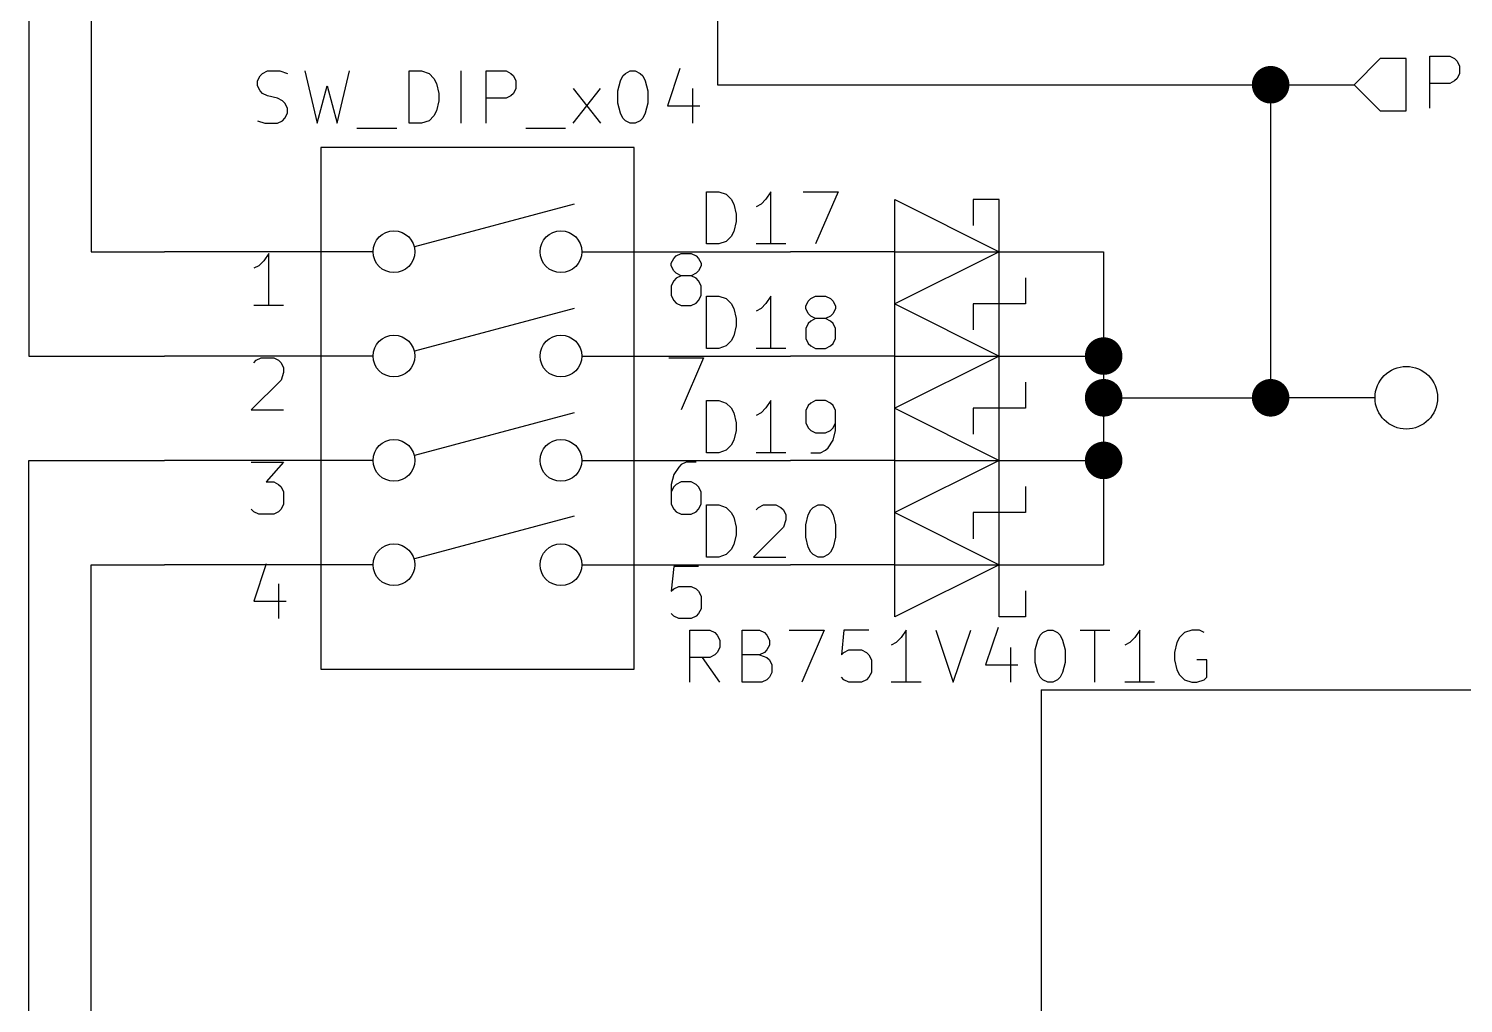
# Model space of a CAD drawing. Extents: x 0.4 to 16.1, y -11.3 to -0.4.
# Drawn here: x 13.16 to 14.535, y -3.19 to -2.256 of the extents above; entities that cross this region are included whole.
import ezdxf

# ---------------------------------------------------------------- set-up
doc = ezdxf.new("R2010")
doc.units = 0
doc.header["$MEASUREMENT"] = 0
doc.linetypes.add('DASHED', pattern=[0.75, 0.5, -0.25])
for name, color, linetype in [('BLUE3', 171, 'CONTINUOUS'), ('BROWN2', 54, 'CONTINUOUS'), ('CYAN2', 4, 'CONTINUOUS'), ('GREEN2', 3, 'CONTINUOUS'), ('LYELLOW', 51, 'CONTINUOUS'), ('RED2', 1, 'CONTINUOUS')]:
    doc.layers.add(name, color=color, linetype=linetype)

msp = doc.modelspace()

# ---------------------------------------------------------------- linework, layer by layer
at = {"layer": 'BLUE3', "linetype": 'DASHED'}
for q in [(14.13, -4.06), (14.95, -2.89)]:
    msp.add_line((14.13, -2.89), q, dxfattribs=at)
at = {"layer": 'BROWN2', "linetype": 'CONTINUOUS'}
for p, q in [((14.455, -2.285), (14.43, -2.31)), ((14.48, -2.285), (14.455, -2.285)), ((14.48, -2.335), (14.48, -2.285)), ((14.5025, -2.33262), (14.5025, -2.28262)), ((14.5025, -2.28262), (14.5216, -2.28262)), ((14.5216, -2.28262), (14.5263, -2.285)), ((14.5263, -2.285), (14.5287, -2.28738)), ((14.5287, -2.28738), (14.5311, -2.29214)), ((14.5311, -2.29214), (14.5311, -2.29928)), ((14.5216, -2.30881), (14.5025, -2.30881)), ((14.5263, -2.30643), (14.5216, -2.30881)), ((14.5287, -2.30405), (14.5263, -2.30643)), ((14.5311, -2.29928), (14.5287, -2.30405)), ((14.43, -2.31), (14.455, -2.335)), ((14.455, -2.335), (14.48, -2.335))]:
    msp.add_line(p, q, dxfattribs=at)
at = {"layer": 'CYAN2', "linetype": 'CONTINUOUS'}
for p, q in [((13.784, -2.29445), (13.7721, -2.33016)), ((13.3793, -2.30635), (13.3817, -2.30159)), ((13.3793, -2.31111), (13.3793, -2.30635)), ((13.3817, -2.30159), (13.384, -2.29921)), ((13.384, -2.29921), (13.3888, -2.29683)), ((13.3888, -2.29683), (13.4007, -2.29683)), ((13.4007, -2.29683), (13.4079, -2.29921)), ((13.4245, -2.29683), (13.4364, -2.34683)), ((13.4555, -2.34683), (13.4674, -2.29683)), ((13.5245, -2.34683), (13.5245, -2.29683)), ((13.5245, -2.29683), (13.5364, -2.29683)), ((13.5364, -2.29683), (13.5436, -2.29921)), ((13.5436, -2.29921), (13.5483, -2.30397)), ((13.5483, -2.30397), (13.5507, -2.30874)), ((13.5507, -2.30874), (13.5531, -2.31826)), ((13.5745, -2.34683), (13.5745, -2.29683)), ((13.5983, -2.34683), (13.5983, -2.29683)), ((13.5983, -2.29683), (13.6174, -2.29683)), ((13.6174, -2.29683), (13.6221, -2.29921)), ((13.6221, -2.29921), (13.6245, -2.30159)), ((13.6245, -2.30159), (13.6269, -2.30635)), ((13.6269, -2.30635), (13.6269, -2.3135)), ((13.7245, -2.31588), (13.7269, -2.30635)), ((13.7269, -2.30635), (13.7293, -2.30159)), ((13.7293, -2.30159), (13.7317, -2.29921)), ((13.7317, -2.29921), (13.7364, -2.29683)), ((13.7364, -2.29683), (13.7412, -2.29683)), ((13.7412, -2.29683), (13.7459, -2.29921)), ((13.7459, -2.29921), (13.7483, -2.30159)), ((13.7483, -2.30159), (13.7507, -2.30635)), ((13.7507, -2.30635), (13.7531, -2.31588)), ((13.3817, -2.31588), (13.3793, -2.31111)), ((13.384, -2.31826), (13.3817, -2.31588)), ((13.3888, -2.32064), (13.384, -2.31826)), ((13.3983, -2.32302), (13.3888, -2.32064)), ((13.4031, -2.3254), (13.3983, -2.32302)), ((13.4364, -2.34683), (13.4459, -2.31111)), ((13.4459, -2.31111), (13.4555, -2.34683)), ((13.5531, -2.31826), (13.5531, -2.3254)), ((13.6174, -2.32302), (13.5983, -2.32302)), ((13.6221, -2.32064), (13.6174, -2.32302)), ((13.6245, -2.31826), (13.6221, -2.32064)), ((13.6269, -2.3135), (13.6245, -2.31826)), ((13.6817, -2.34683), (13.7079, -2.3135)), ((13.6817, -2.3135), (13.7079, -2.34683)), ((13.7245, -2.32778), (13.7245, -2.31588)), ((13.7531, -2.31588), (13.7531, -2.32778)), ((13.7959, -2.3135), (13.7959, -2.34683)), ((13.4055, -2.32778), (13.4031, -2.3254)), ((13.4079, -2.33254), (13.4055, -2.32778)), ((13.4079, -2.33731), (13.4079, -2.33254)), ((13.5507, -2.33493), (13.5483, -2.33969)), ((13.5531, -2.3254), (13.5507, -2.33493)), ((13.7269, -2.33731), (13.7245, -2.32778)), ((13.7531, -2.32778), (13.7507, -2.33731)), ((13.7721, -2.33016), (13.8031, -2.33016)), ((13.3793, -2.34445), (13.3864, -2.34683)), ((13.3864, -2.34683), (13.3983, -2.34683)), ((13.3983, -2.34683), (13.4031, -2.34445)), ((13.4031, -2.34445), (13.4055, -2.34207)), ((13.4055, -2.34207), (13.4079, -2.33731)), ((13.5364, -2.34683), (13.5245, -2.34683)), ((13.5436, -2.34445), (13.5364, -2.34683)), ((13.5483, -2.33969), (13.5436, -2.34445)), ((13.7293, -2.34207), (13.7269, -2.33731)), ((13.7317, -2.34445), (13.7293, -2.34207)), ((13.7364, -2.34683), (13.7317, -2.34445)), ((13.7412, -2.34683), (13.7364, -2.34683)), ((13.7459, -2.34445), (13.7412, -2.34683)), ((13.7483, -2.34207), (13.7459, -2.34445)), ((13.7507, -2.33731), (13.7483, -2.34207)), ((13.4745, -2.35159), (13.5126, -2.35159)), ((13.6364, -2.35159), (13.6745, -2.35159)), ((13.8093, -2.46262), (13.8093, -2.41262)), ((13.8093, -2.41262), (13.8212, -2.41262)), ((13.8212, -2.41262), (13.8283, -2.415)), ((13.8283, -2.415), (13.8331, -2.41976)), ((13.8712, -2.41262), (13.8664, -2.41976)), ((13.8712, -2.46262), (13.8712, -2.41262)), ((13.9021, -2.41262), (13.9355, -2.41262)), ((13.9355, -2.41262), (13.914, -2.46262)), ((13.8331, -2.41976), (13.8355, -2.42452)), ((13.8355, -2.42452), (13.8379, -2.43405)), ((13.8617, -2.42452), (13.8569, -2.4269)), ((13.8664, -2.41976), (13.8617, -2.42452)), ((13.8379, -2.44119), (13.8355, -2.45071)), ((13.8379, -2.43405), (13.8379, -2.44119)), ((13.8283, -2.46024), (13.8212, -2.46262)), ((13.8331, -2.45547), (13.8283, -2.46024)), ((13.8355, -2.45071), (13.8331, -2.45547)), ((13.8212, -2.46262), (13.8093, -2.46262)), ((13.8855, -2.46262), (13.8569, -2.46262)), ((13.8093, -2.56262), (13.8093, -2.51262)), ((13.8093, -2.51262), (13.8212, -2.51262)), ((13.8212, -2.51262), (13.8283, -2.515)), ((13.8283, -2.515), (13.8331, -2.51976)), ((13.8712, -2.51262), (13.8664, -2.51976)), ((13.8712, -2.56262), (13.8712, -2.51262)), ((13.9069, -2.51738), (13.9093, -2.515)), ((13.9093, -2.515), (13.914, -2.51262)), ((13.914, -2.51262), (13.9236, -2.51262)), ((13.9236, -2.51262), (13.9283, -2.515)), ((13.9283, -2.515), (13.9307, -2.51738)), ((13.8331, -2.51976), (13.8355, -2.52452)), ((13.8355, -2.52452), (13.8379, -2.53405)), ((13.8617, -2.52452), (13.8569, -2.5269)), ((13.8664, -2.51976), (13.8617, -2.52452)), ((13.9045, -2.52214), (13.9069, -2.51738)), ((13.9045, -2.52452), (13.9045, -2.52214)), ((13.9069, -2.52928), (13.9045, -2.52452)), ((13.9307, -2.51738), (13.9331, -2.52214)), ((13.9331, -2.52452), (13.9307, -2.52928)), ((13.9331, -2.52214), (13.9331, -2.52452)), ((13.8379, -2.54119), (13.8355, -2.55071)), ((13.8379, -2.53405), (13.8379, -2.54119)), ((13.9069, -2.53881), (13.9045, -2.54357)), ((13.9093, -2.53167), (13.9069, -2.52928)), ((13.9093, -2.53643), (13.9069, -2.53881)), ((13.914, -2.53405), (13.9093, -2.53167)), ((13.914, -2.53405), (13.9093, -2.53643)), ((13.9236, -2.53405), (13.914, -2.53405)), ((13.9283, -2.53167), (13.9236, -2.53405)), ((13.9283, -2.53643), (13.9236, -2.53405)), ((13.9307, -2.52928), (13.9283, -2.53167)), ((13.9307, -2.53881), (13.9283, -2.53643)), ((13.9331, -2.54357), (13.9307, -2.53881)), ((13.8331, -2.55547), (13.8283, -2.56024)), ((13.8355, -2.55071), (13.8331, -2.55547)), ((13.9045, -2.54357), (13.9045, -2.55309)), ((13.9045, -2.55309), (13.9069, -2.55785)), ((13.9307, -2.55785), (13.9331, -2.55309)), ((13.9331, -2.55309), (13.9331, -2.54357)), ((13.8212, -2.56262), (13.8093, -2.56262)), ((13.8283, -2.56024), (13.8212, -2.56262)), ((13.8855, -2.56262), (13.8569, -2.56262)), ((13.9069, -2.55785), (13.9093, -2.56024)), ((13.9093, -2.56024), (13.914, -2.56262)), ((13.914, -2.56262), (13.9236, -2.56262)), ((13.9236, -2.56262), (13.9283, -2.56024)), ((13.9283, -2.56024), (13.9307, -2.55785)), ((13.8093, -2.66262), (13.8093, -2.61262)), ((13.8093, -2.61262), (13.8212, -2.61262)), ((13.8212, -2.61262), (13.8283, -2.615)), ((13.8283, -2.615), (13.8331, -2.61976)), ((13.8331, -2.61976), (13.8355, -2.62452)), ((13.8355, -2.62452), (13.8379, -2.63405)), ((13.8617, -2.62452), (13.8569, -2.6269)), ((13.8664, -2.61976), (13.8617, -2.62452)), ((13.8712, -2.61262), (13.8664, -2.61976)), ((13.8712, -2.66262), (13.8712, -2.61262)), ((13.9069, -2.61738), (13.9045, -2.62214)), ((13.9045, -2.62214), (13.9045, -2.63405)), ((13.9093, -2.615), (13.9069, -2.61738)), ((13.914, -2.61262), (13.9093, -2.615)), ((13.9236, -2.61262), (13.914, -2.61262)), ((13.9283, -2.615), (13.9236, -2.61262)), ((13.9307, -2.61738), (13.9283, -2.615)), ((13.9331, -2.62214), (13.9307, -2.61738)), ((13.9331, -2.64119), (13.9331, -2.62214)), ((13.8379, -2.63405), (13.8379, -2.64119)), ((13.9045, -2.63405), (13.9069, -2.63881)), ((13.9069, -2.63881), (13.9093, -2.64119)), ((13.9283, -2.64119), (13.9307, -2.63881)), ((13.9307, -2.63881), (13.9331, -2.63405)), ((13.8355, -2.65071), (13.8331, -2.65547)), ((13.8379, -2.64119), (13.8355, -2.65071)), ((13.9093, -2.64119), (13.914, -2.64357)), ((13.914, -2.64357), (13.9236, -2.64357)), ((13.9236, -2.64357), (13.9283, -2.64119)), ((13.9259, -2.65785), (13.9307, -2.65071)), ((13.9307, -2.65071), (13.9331, -2.64119)), ((13.8212, -2.66262), (13.8093, -2.66262)), ((13.8283, -2.66024), (13.8212, -2.66262)), ((13.8331, -2.65547), (13.8283, -2.66024)), ((13.8855, -2.66262), (13.8569, -2.66262)), ((13.9093, -2.66262), (13.9188, -2.66262)), ((13.9188, -2.66262), (13.9236, -2.66024)), ((13.9236, -2.66024), (13.9259, -2.65785)), ((13.8093, -2.76262), (13.8093, -2.71262)), ((13.8093, -2.71262), (13.8212, -2.71262)), ((13.8212, -2.71262), (13.8283, -2.715)), ((13.8283, -2.715), (13.8331, -2.71976)), ((13.8331, -2.71976), (13.8355, -2.72452)), ((13.8569, -2.71738), (13.8593, -2.715)), ((13.8593, -2.715), (13.864, -2.71262)), ((13.864, -2.71262), (13.8759, -2.71262)), ((13.8759, -2.71262), (13.8807, -2.715)), ((13.8807, -2.715), (13.8831, -2.71738)), ((13.8831, -2.71738), (13.8855, -2.72214)), ((13.9069, -2.72214), (13.9093, -2.71738)), ((13.9093, -2.71738), (13.9117, -2.715)), ((13.9117, -2.715), (13.9164, -2.71262)), ((13.9164, -2.71262), (13.9212, -2.71262)), ((13.9212, -2.71262), (13.9259, -2.715)), ((13.9259, -2.715), (13.9283, -2.71738)), ((13.9283, -2.71738), (13.9307, -2.72214)), ((13.8355, -2.72452), (13.8379, -2.73405)), ((13.8379, -2.73405), (13.8379, -2.74119)), ((13.8831, -2.73405), (13.8545, -2.76262)), ((13.8855, -2.7269), (13.8831, -2.73405)), ((13.8855, -2.72214), (13.8855, -2.7269)), ((13.9045, -2.73167), (13.9069, -2.72214)), ((13.9045, -2.74357), (13.9045, -2.73167)), ((13.9307, -2.72214), (13.9331, -2.73167)), ((13.9331, -2.73167), (13.9331, -2.74357)), ((13.8379, -2.74119), (13.8355, -2.75071)), ((13.9069, -2.75309), (13.9045, -2.74357)), ((13.9331, -2.74357), (13.9307, -2.75309)), ((13.8212, -2.76262), (13.8093, -2.76262)), ((13.8283, -2.76024), (13.8212, -2.76262)), ((13.8331, -2.75547), (13.8283, -2.76024)), ((13.8355, -2.75071), (13.8331, -2.75547)), ((13.8545, -2.76262), (13.8855, -2.76262)), ((13.9093, -2.75785), (13.9069, -2.75309)), ((13.9117, -2.76024), (13.9093, -2.75785)), ((13.9164, -2.76262), (13.9117, -2.76024)), ((13.9212, -2.76262), (13.9164, -2.76262)), ((13.9259, -2.76024), (13.9212, -2.76262)), ((13.9283, -2.75785), (13.9259, -2.76024)), ((13.9307, -2.75309), (13.9283, -2.75785)), ((14.0888, -2.83024), (14.0769, -2.86595)), ((13.7936, -2.88262), (13.7936, -2.83262)), ((13.7936, -2.83262), (13.8126, -2.83262)), ((13.8126, -2.83262), (13.8174, -2.835)), ((13.8174, -2.835), (13.8198, -2.83738)), ((13.8198, -2.83738), (13.8221, -2.84214)), ((13.8221, -2.84214), (13.8221, -2.84928)), ((13.8436, -2.88262), (13.8436, -2.83262)), ((13.8436, -2.83262), (13.8602, -2.83262)), ((13.8602, -2.83262), (13.865, -2.835)), ((13.865, -2.835), (13.8674, -2.83738)), ((13.8674, -2.83738), (13.8698, -2.84214)), ((13.8698, -2.84214), (13.8698, -2.8469)), ((13.8888, -2.83262), (13.9221, -2.83262)), ((13.9221, -2.83262), (13.9007, -2.88262)), ((13.9412, -2.83262), (13.9388, -2.85643)), ((13.965, -2.83262), (13.9412, -2.83262)), ((13.9912, -2.84452), (13.9864, -2.8469)), ((13.9959, -2.83976), (13.9912, -2.84452)), ((14.0007, -2.83262), (13.9959, -2.83976)), ((14.0007, -2.88262), (14.0007, -2.83262)), ((14.0293, -2.83262), (14.0459, -2.88262)), ((14.0459, -2.88262), (14.0626, -2.83262)), ((14.1245, -2.85167), (14.1269, -2.84214)), ((14.1269, -2.84214), (14.1293, -2.83738)), ((14.1293, -2.83738), (14.1317, -2.835)), ((14.1317, -2.835), (14.1364, -2.83262)), ((14.1364, -2.83262), (14.1412, -2.83262)), ((14.1412, -2.83262), (14.1459, -2.835)), ((14.1459, -2.835), (14.1483, -2.83738)), ((14.1483, -2.83738), (14.1507, -2.84214)), ((14.1507, -2.84214), (14.1531, -2.85167)), ((14.1674, -2.83262), (14.1959, -2.83262)), ((14.1817, -2.88262), (14.1817, -2.83262)), ((14.215, -2.84452), (14.2102, -2.8469)), ((14.2198, -2.83976), (14.215, -2.84452)), ((14.2245, -2.83262), (14.2198, -2.83976)), ((14.2245, -2.88262), (14.2245, -2.83262)), ((14.2602, -2.84452), (14.2579, -2.85405)), ((14.2626, -2.83976), (14.2602, -2.84452)), ((14.2674, -2.835), (14.2626, -2.83976)), ((14.2745, -2.83262), (14.2674, -2.835)), ((14.2817, -2.83262), (14.2745, -2.83262)), ((14.2864, -2.835), (14.2817, -2.83262)), ((13.8126, -2.85881), (13.7936, -2.85881)), ((13.8221, -2.88262), (13.8055, -2.85881)), ((13.8174, -2.85643), (13.8126, -2.85881)), ((13.8198, -2.85405), (13.8174, -2.85643)), ((13.8221, -2.84928), (13.8198, -2.85405)), ((13.8602, -2.85643), (13.8436, -2.85643)), ((13.865, -2.85405), (13.8602, -2.85643)), ((13.8602, -2.85643), (13.8674, -2.85881)), ((13.8674, -2.85167), (13.865, -2.85405)), ((13.8698, -2.8469), (13.8674, -2.85167)), ((13.8674, -2.85881), (13.8698, -2.86119)), ((13.9388, -2.85643), (13.9412, -2.85405)), ((13.9412, -2.85405), (13.9459, -2.85167)), ((13.9459, -2.85167), (13.9579, -2.85167)), ((13.9579, -2.85167), (13.9626, -2.85405)), ((13.9626, -2.85405), (13.965, -2.85643)), ((13.965, -2.85643), (13.9674, -2.86119)), ((14.1007, -2.84928), (14.1007, -2.88262)), ((14.1245, -2.86357), (14.1245, -2.85167)), ((14.1531, -2.85167), (14.1531, -2.86357)), ((14.2579, -2.85405), (14.2579, -2.86119)), ((13.8698, -2.86119), (13.8721, -2.86595)), ((13.8721, -2.86595), (13.8721, -2.87309)), ((13.9674, -2.86119), (13.9674, -2.87309)), ((14.0769, -2.86595), (14.1079, -2.86595)), ((14.1269, -2.87309), (14.1245, -2.86357)), ((14.1531, -2.86357), (14.1507, -2.87309)), ((14.2579, -2.86119), (14.2602, -2.87071)), ((14.2602, -2.87071), (14.2626, -2.87547)), ((14.2888, -2.86119), (14.2793, -2.86119)), ((14.2888, -2.87785), (14.2888, -2.86119)), ((13.8626, -2.88262), (13.8436, -2.88262)), ((13.8674, -2.88024), (13.8626, -2.88262)), ((13.8698, -2.87785), (13.8674, -2.88024)), ((13.8721, -2.87309), (13.8698, -2.87785)), ((13.9412, -2.88024), (13.9388, -2.87785)), ((13.9459, -2.88262), (13.9412, -2.88024)), ((13.9579, -2.88262), (13.9459, -2.88262)), ((13.9626, -2.88024), (13.9579, -2.88262)), ((13.965, -2.87785), (13.9626, -2.88024)), ((13.9674, -2.87309), (13.965, -2.87785)), ((14.015, -2.88262), (13.9864, -2.88262)), ((14.1293, -2.87785), (14.1269, -2.87309)), ((14.1317, -2.88024), (14.1293, -2.87785)), ((14.1364, -2.88262), (14.1317, -2.88024)), ((14.1412, -2.88262), (14.1364, -2.88262)), ((14.1459, -2.88024), (14.1412, -2.88262)), ((14.1483, -2.87785), (14.1459, -2.88024)), ((14.1507, -2.87309), (14.1483, -2.87785)), ((14.2388, -2.88262), (14.2102, -2.88262)), ((14.2626, -2.87547), (14.2674, -2.88024)), ((14.2674, -2.88024), (14.2745, -2.88262)), ((14.2745, -2.88262), (14.2793, -2.88262)), ((14.2793, -2.88262), (14.2864, -2.88024)), ((14.2864, -2.88024), (14.2888, -2.87785))]:
    msp.add_line(p, q, dxfattribs=at)
at = {"layer": 'GREEN2', "linetype": 'CONTINUOUS'}
for p, q in [((13.22, -1.69), (13.22, -2.47)), ((13.16, -1.89), (13.16, -2.57)), ((13.82, -2.19), (13.82, -2.31)), ((13.82, -2.31), (14.35, -2.31)), ((14.35, -2.31), (14.35, -2.61)), ((14.35, -2.31), (14.43, -2.31)), ((13.22, -2.47), (13.29, -2.47)), ((14.19, -2.47), (14.19, -2.57)), ((13.16, -2.57), (13.29, -2.57)), ((14.19, -2.57), (14.19, -2.61)), ((14.19, -2.61), (14.35, -2.61)), ((14.19, -2.61), (14.19, -2.67)), ((13.16, -3.49), (13.16, -2.67)), ((13.16, -2.67), (13.29, -2.67)), ((14.19, -2.67), (14.19, -2.77)), ((13.22, -2.77), (13.29, -2.77)), ((13.22, -3.69), (13.22, -2.77))]:
    msp.add_line(p, q, dxfattribs=at)
at = {"layer": 'GREEN2', "const_width": 0.018}
for points in [[(14.341, -2.31, 1), (14.359, -2.31, 1)], [(14.181, -2.57, 1), (14.199, -2.57, 1)], [(14.181, -2.61, 1), (14.199, -2.61, 1)], [(14.341, -2.61, 1), (14.359, -2.61, 1)], [(14.181, -2.67, 1), (14.199, -2.67, 1)]]:
    msp.add_lwpolyline(points, format="xyb", close=True, dxfattribs=at)
at = {"layer": 'LYELLOW', "linetype": 'CONTINUOUS'}
for p, q in [((13.44, -2.37), (13.44, -2.87)), ((13.74, -2.37), (13.44, -2.37)), ((13.74, -2.87), (13.74, -2.37)), ((13.44, -2.87), (13.74, -2.87))]:
    msp.add_line(p, q, dxfattribs=at)
at = {"layer": 'RED2', "linetype": 'CONTINUOUS'}
for p, q in [((13.44, -2.37), (13.44, -2.87)), ((13.74, -2.37), (13.44, -2.37)), ((13.44, -2.37), (13.44, -2.87)), ((13.74, -2.37), (13.44, -2.37)), ((13.74, -2.87), (13.74, -2.37)), ((13.74, -2.87), (13.74, -2.37)), ((13.53, -2.465), (13.683, -2.424)), ((13.99, -2.52), (13.99, -2.42)), ((13.99, -2.42), (14.09, -2.47)), ((14.09, -2.42), (14.065, -2.42)), ((14.065, -2.42), (14.065, -2.445)), ((14.09, -2.52), (14.09, -2.42)), ((13.49, -2.47), (13.29, -2.47)), ((13.39, -2.47162), (13.3852, -2.47876)), ((13.39, -2.52162), (13.39, -2.47162)), ((13.69, -2.47), (13.89, -2.47)), ((13.7781, -2.47638), (13.7805, -2.474)), ((13.7805, -2.474), (13.7852, -2.47162)), ((13.7852, -2.47162), (13.7948, -2.47162)), ((13.7948, -2.47162), (13.7995, -2.474)), ((13.7995, -2.474), (13.8019, -2.47638)), ((13.99, -2.47), (13.89, -2.47)), ((13.99, -2.47), (14.09, -2.47)), ((14.09, -2.47), (13.99, -2.52)), ((14.09, -2.47), (14.19, -2.47)), ((13.3805, -2.48352), (13.3757, -2.4859)), ((13.3852, -2.47876), (13.3805, -2.48352)), ((13.7757, -2.48114), (13.7781, -2.47638)), ((13.7757, -2.48352), (13.7757, -2.48114)), ((13.7781, -2.48828), (13.7757, -2.48352)), ((13.8019, -2.47638), (13.8043, -2.48114)), ((13.8043, -2.48352), (13.8019, -2.48828)), ((13.8043, -2.48114), (13.8043, -2.48352)), ((13.7781, -2.49781), (13.7757, -2.50257)), ((13.7805, -2.49067), (13.7781, -2.48828)), ((13.7805, -2.49543), (13.7781, -2.49781)), ((13.7852, -2.49305), (13.7805, -2.49067)), ((13.7852, -2.49305), (13.7805, -2.49543)), ((13.7948, -2.49305), (13.7852, -2.49305)), ((13.7995, -2.49067), (13.7948, -2.49305)), ((13.7995, -2.49543), (13.7948, -2.49305)), ((13.8019, -2.48828), (13.7995, -2.49067)), ((13.8019, -2.49781), (13.7995, -2.49543)), ((13.8043, -2.50257), (13.8019, -2.49781)), ((14.115, -2.495), (14.115, -2.52)), ((13.7757, -2.50257), (13.7757, -2.51209)), ((13.7757, -2.51209), (13.7781, -2.51685)), ((13.8019, -2.51685), (13.8043, -2.51209)), ((13.8043, -2.51209), (13.8043, -2.50257)), ((13.4043, -2.52162), (13.3757, -2.52162)), ((13.53, -2.565), (13.683, -2.524)), ((13.7781, -2.51685), (13.7805, -2.51924)), ((13.7805, -2.51924), (13.7852, -2.52162)), ((13.7852, -2.52162), (13.7948, -2.52162)), ((13.7948, -2.52162), (13.7995, -2.51924)), ((13.7995, -2.51924), (13.8019, -2.51685)), ((13.99, -2.62), (13.99, -2.52)), ((13.99, -2.52), (14.09, -2.57)), ((14.09, -2.52), (14.065, -2.52)), ((14.065, -2.52), (14.065, -2.545)), ((14.09, -2.62), (14.09, -2.52)), ((14.115, -2.52), (14.09, -2.52)), ((13.49, -2.57), (13.29, -2.57)), ((13.69, -2.57), (13.89, -2.57)), ((13.99, -2.57), (13.89, -2.57)), ((13.99, -2.57), (14.09, -2.57)), ((14.09, -2.57), (13.99, -2.62)), ((14.09, -2.57), (14.19, -2.57)), ((13.3757, -2.57638), (13.3781, -2.574)), ((13.3781, -2.574), (13.3829, -2.57162)), ((13.3829, -2.57162), (13.3948, -2.57162)), ((13.3948, -2.57162), (13.3995, -2.574)), ((13.3995, -2.574), (13.4019, -2.57638)), ((13.4019, -2.57638), (13.4043, -2.58114)), ((13.4043, -2.58114), (13.4043, -2.5859)), ((13.7733, -2.57162), (13.8067, -2.57162)), ((13.8067, -2.57162), (13.7852, -2.62162)), ((13.4019, -2.59305), (13.3733, -2.62162)), ((13.4043, -2.5859), (13.4019, -2.59305)), ((14.115, -2.595), (14.115, -2.62)), ((14.45, -2.61), (14.35, -2.61)), ((13.3733, -2.62162), (13.4043, -2.62162)), ((13.53, -2.665), (13.683, -2.624)), ((13.99, -2.72), (13.99, -2.62)), ((13.99, -2.62), (14.09, -2.67)), ((14.09, -2.62), (14.065, -2.62)), ((14.065, -2.62), (14.065, -2.645)), ((14.115, -2.62), (14.09, -2.62)), ((14.09, -2.72), (14.09, -2.62)), ((13.49, -2.67), (13.29, -2.67)), ((13.3733, -2.67162), (13.4043, -2.67162)), ((13.4043, -2.67162), (13.3876, -2.69067)), ((13.69, -2.67), (13.89, -2.67)), ((13.7829, -2.67638), (13.7781, -2.68352)), ((13.7852, -2.674), (13.7829, -2.67638)), ((13.79, -2.67162), (13.7852, -2.674)), ((13.7995, -2.67162), (13.79, -2.67162)), ((13.99, -2.67), (13.89, -2.67)), ((13.99, -2.67), (14.09, -2.67)), ((14.09, -2.67), (13.99, -2.72)), ((14.09, -2.67), (14.19, -2.67)), ((13.3876, -2.69067), (13.3948, -2.69067)), ((13.3948, -2.69067), (13.3995, -2.69305)), ((13.3995, -2.69305), (13.4019, -2.69543)), ((13.7781, -2.68352), (13.7757, -2.69305)), ((13.7757, -2.69305), (13.7757, -2.71209)), ((13.7805, -2.69305), (13.7781, -2.69543)), ((13.7852, -2.69067), (13.7805, -2.69305)), ((13.7948, -2.69067), (13.7852, -2.69067)), ((13.7995, -2.69305), (13.7948, -2.69067)), ((13.8019, -2.69543), (13.7995, -2.69305)), ((13.4019, -2.69543), (13.4043, -2.70019)), ((13.4043, -2.70019), (13.4043, -2.71209)), ((13.7781, -2.69543), (13.7757, -2.70019)), ((13.8043, -2.70019), (13.8019, -2.69543)), ((13.8043, -2.71209), (13.8043, -2.70019)), ((14.115, -2.695), (14.115, -2.72)), ((13.3757, -2.71924), (13.3733, -2.71685)), ((13.3805, -2.72162), (13.3757, -2.71924)), ((13.3948, -2.72162), (13.3805, -2.72162)), ((13.3995, -2.71924), (13.3948, -2.72162)), ((13.4019, -2.71685), (13.3995, -2.71924)), ((13.4043, -2.71209), (13.4019, -2.71685)), ((13.7757, -2.71209), (13.7781, -2.71685)), ((13.7781, -2.71685), (13.7805, -2.71924)), ((13.7805, -2.71924), (13.7852, -2.72162)), ((13.7852, -2.72162), (13.7948, -2.72162)), ((13.7948, -2.72162), (13.7995, -2.71924)), ((13.7995, -2.71924), (13.8019, -2.71685)), ((13.8019, -2.71685), (13.8043, -2.71209)), ((13.99, -2.82), (13.99, -2.72)), ((13.99, -2.72), (14.09, -2.77)), ((14.09, -2.72), (14.065, -2.72)), ((14.065, -2.72), (14.065, -2.745)), ((14.115, -2.72), (14.09, -2.72)), ((14.09, -2.82), (14.09, -2.72)), ((13.53, -2.764), (13.683, -2.723)), ((13.49, -2.77), (13.29, -2.77)), ((13.3876, -2.76924), (13.3757, -2.80495)), ((13.69, -2.77), (13.89, -2.77)), ((13.7781, -2.77162), (13.7757, -2.79543)), ((13.8019, -2.77162), (13.7781, -2.77162)), ((13.99, -2.77), (13.89, -2.77)), ((13.99, -2.77), (14.09, -2.77)), ((14.09, -2.77), (13.99, -2.82)), ((14.09, -2.77), (14.19, -2.77)), ((13.3995, -2.78828), (13.3995, -2.82162)), ((13.7757, -2.79543), (13.7781, -2.79305)), ((13.7781, -2.79305), (13.7829, -2.79067)), ((13.7829, -2.79067), (13.7948, -2.79067)), ((13.7948, -2.79067), (13.7995, -2.79305)), ((13.7995, -2.79305), (13.8019, -2.79543)), ((13.8019, -2.79543), (13.8043, -2.80019)), ((13.8043, -2.80019), (13.8043, -2.81209)), ((14.115, -2.795), (14.115, -2.82)), ((13.3757, -2.80495), (13.4067, -2.80495)), ((13.7781, -2.81924), (13.7757, -2.81685)), ((13.8019, -2.81685), (13.7995, -2.81924)), ((13.8043, -2.81209), (13.8019, -2.81685)), ((13.7829, -2.82162), (13.7781, -2.81924)), ((13.7948, -2.82162), (13.7829, -2.82162)), ((13.7995, -2.81924), (13.7948, -2.82162)), ((14.115, -2.82), (14.09, -2.82)), ((13.44, -2.87), (13.74, -2.87)), ((13.44, -2.87), (13.74, -2.87))]:
    msp.add_line(p, q, dxfattribs=at)
at = {"layer": 'RED2'}
for centre, radius in [((13.51, -2.47), 0.02), ((13.67, -2.47), 0.02), ((13.51, -2.57), 0.02), ((13.67, -2.57), 0.02), ((14.48, -2.61), 0.03), ((13.51, -2.67), 0.02), ((13.67, -2.67), 0.02), ((13.51, -2.77), 0.02), ((13.67, -2.77), 0.02)]:
    msp.add_circle(centre, radius, dxfattribs=at)

doc.saveas('drawing.dxf')
